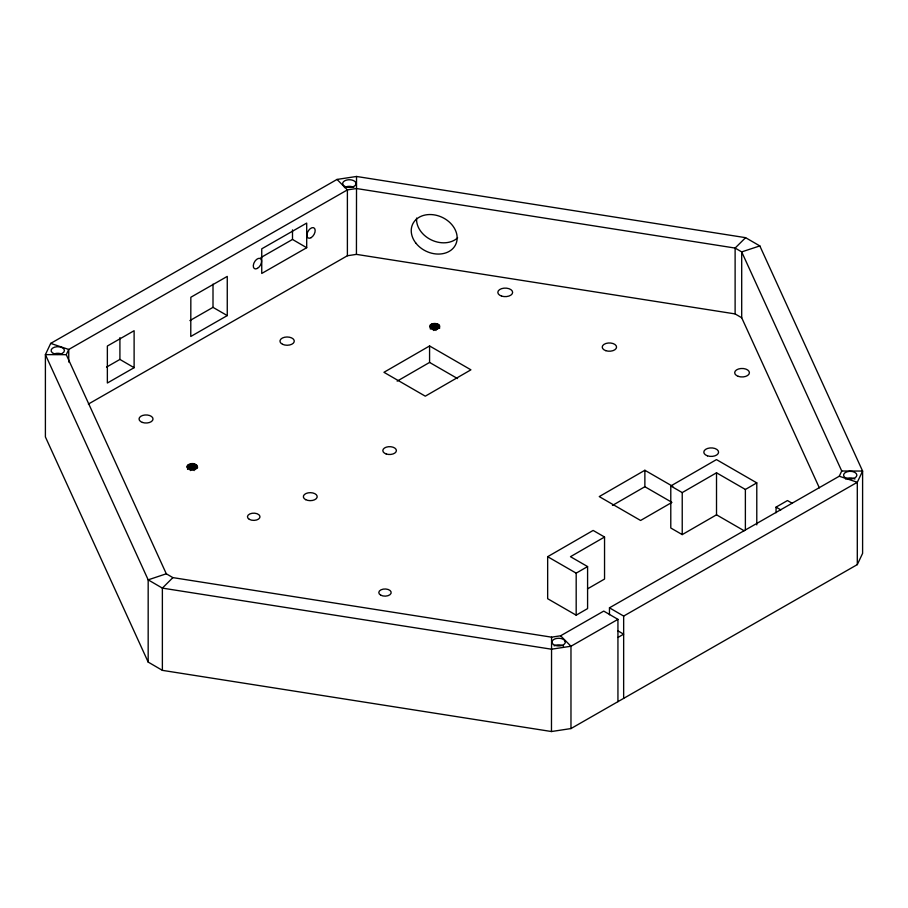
<?xml version="1.0" encoding="UTF-8"?>
<svg xmlns="http://www.w3.org/2000/svg" width="908" height="908" viewBox="0 0 908 908"><rect width="100%" height="100%" fill="white"/><g stroke="black" fill="none" stroke-linecap="round" stroke-linejoin="round"><path stroke-width="1.36" d="M192.927 470.378L192.927 463.511C172.77 469.186 209.986 472.035 192.927 463.511M194.198 470.571L194.198 463.716M195.345 469.584L195.345 464.09M196.276 468.744L196.276 464.624M196.934 468.029L196.934 465.282M617.939 701.68L617.939 619.358L603.741 611.095L560.611 635.782L551.565 637.166L172.883 577.613L166.3 573.788L66.273 354.676L68.736 349.466L347.389 189.897L356.435 188.523L735.117 248.066L741.7 251.902L841.727 471.002L839.264 476.223L609.461 607.815L623.66 616.078L623.648 698.388L570.973 728.568L551.474 731.53L162.373 670.354L148.174 662.08L45.4 436.941L45.4 354.631L50.7 343.394L337.027 179.432L356.526 176.47L745.593 237.669L759.826 245.92L862.6 471.059L862.6 553.369L857.3 564.606L623.648 698.388M356.526 176.47L356.435 254.376L735.117 313.918L741.7 317.755L819.356 487.857M551.565 637.166L551.474 731.53M430.358 324.973C427.906 329.513 436.714 330.625 439.086 327.879C441.538 323.339 432.73 322.226 430.358 324.973L430.358 329.082M172.883 577.613L162.373 588.112L162.373 670.354M745.593 237.669L735.117 248.066L735.117 313.918M429.575 345.959L383.948 372.303L425.296 396.172L470.923 369.828L429.575 345.959L429.575 362.428L397.159 381.144M672.839 486.404L644.873 470.265L599.246 496.597L640.594 520.477L671.807 502.453M612.446 505.438L644.873 486.722L671.625 502.169M604.546 537.025L570.474 556.695L587.59 566.569L587.59 608.587L576.183 615.181L547.66 598.712L547.66 556.695L593.14 530.442L604.546 537.025L604.546 579.043L587.51 588.883M744.174 530.783L716.514 514.813L682.226 534.608L670.785 528.002L670.785 485.973L716.469 459.596L756.784 482.874L756.784 524.892M670.785 485.973L682.226 492.59L716.514 472.796L745.377 489.457L756.784 482.874M547.66 556.695L576.183 573.152L587.59 566.569M776.056 512.736L776.056 507.129L787.463 500.546L792.219 503.293M617.939 637.461L623.637 634.17L617.735 630.731M260.914 257.543L292.501 239.451L306.7 247.714L261.742 273.456L261.742 248.826L306.7 223.084L306.7 247.714M106.531 367.093L119.913 359.432L134.112 367.695L107.36 383.017L107.36 346.027L134.112 330.716L134.112 367.695M189.897 320.592L213.005 307.358L227.261 315.587L227.261 276.395L190.839 297.256L190.771 336.482L227.261 315.587M88.371 404.071L347.389 255.75L356.435 254.376M617.939 619.358L570.973 646.246L551.474 649.209L162.373 588.112L148.174 579.849L45.4 354.631L66.273 354.676M623.66 616.078L857.3 482.284L862.6 471.059L841.727 471.002M166.3 573.788L148.174 579.849L148.174 662.08M759.826 245.92L741.7 251.902L741.7 317.755M839.264 476.223L857.3 482.284L857.3 564.606M50.7 343.394L68.736 349.466L68.736 362.076M776.056 507.129L780.812 509.876M429.575 362.428L457.541 378.568M337.027 179.432L347.389 189.897L347.389 255.75M560.611 635.782L570.973 646.246L570.973 728.568M189.204 464.09L189.204 469.584M188.274 464.624L188.274 468.744M187.616 465.282L187.616 469.402M745.377 489.457L745.377 530.079M716.514 472.796L716.514 514.813M682.226 492.59L682.226 534.608M644.873 470.265L644.873 486.722M609.461 607.815L609.461 614.773M576.183 573.152L576.183 615.181M439.586 325.677L439.586 328.412M439.086 324.973L439.086 327.709M438.292 324.372L438.292 328.48M437.247 323.906L437.247 329.388M436.022 323.611L436.022 330.478M434.716 323.509L434.716 330.376M433.422 323.611L433.422 330.478M432.197 323.906L432.197 329.388M431.152 324.372L431.152 328.48M292.501 229.872L292.501 239.451M213.005 284.136L213.005 307.358M191.611 463.511L191.622 470.378M190.339 463.716L190.351 470.571M119.913 337.651L119.913 359.432M457.632 237.828A23.79 18.739 25.3 0 1 431.277 239.905A23.79 18.739 25.3 0 1 416.602 218.068M554.152 645.86A6.651 3.836 0 0 1 563.55 646.087M845.518 479.015A6.651 3.836 0 0 1 854.927 479.015M344.416 187.581A6.651 3.836 0 0 1 353.814 187.32M53.073 354.404A6.651 3.836 0 0 1 62.482 354.404M565.151 641.264L564.549 640.322A6.651 3.836 0 0 0 556.366 638.494A6.651 3.836 0 0 0 552.166 642.943L552.768 643.885A6.651 3.836 0 0 0 560.951 645.713A6.651 3.836 0 0 0 565.151 641.264M355.993 183.393L355.686 182.406A6.651 3.836 0 0 0 348.161 179.795A6.651 3.836 0 0 0 342.691 183.768L343.008 184.744A6.651 3.836 0 0 0 350.522 187.366A6.651 3.836 0 0 0 355.993 183.393M142.408 422.436A6.992 4.041 0 0 0 153.021 419.065A6.992 4.041 0 0 0 142.658 415.444A6.992 4.041 0 0 0 142.408 422.436M501.522 296.065A7.4 4.268 0 0 0 512.634 292.376A7.4 4.268 0 0 0 501.556 288.665A7.4 4.268 0 0 0 501.522 296.065M249.325 519.353A6.265 3.621 0 0 0 259.79 517.685A6.265 3.621 0 0 0 252.061 513.281A6.265 3.621 0 0 0 249.325 519.353M305.644 499.638A6.935 4.007 0 0 0 317.051 497.482A6.935 4.007 0 0 0 308.107 492.862A6.935 4.007 0 0 0 305.644 499.638M707.457 455.839A7.389 4.268 0 0 0 718.58 452.195A7.389 4.268 0 0 0 707.548 448.45A7.389 4.268 0 0 0 707.457 455.839M380.724 595.16A6.197 3.587 0 0 0 391.019 593.401A6.197 3.587 0 0 0 383.233 589.122A6.197 3.587 0 0 0 380.724 595.16M738.283 376.366A7.355 4.245 0 0 0 749.406 372.779A7.355 4.245 0 0 0 738.454 369.011A7.355 4.245 0 0 0 738.283 376.366M282.581 344.314A7.151 4.131 0 0 0 294.181 341.794A7.151 4.131 0 0 0 284.59 337.254A7.151 4.131 0 0 0 282.581 344.314M386.184 453.966A6.799 3.927 0 0 0 396.399 450.595A6.799 3.927 0 0 0 386.229 447.179A6.799 3.927 0 0 0 386.184 453.966M605.772 350.658A7.162 4.131 0 0 0 616.555 347.117A7.162 4.131 0 0 0 605.863 343.496A7.162 4.131 0 0 0 605.772 350.658M415.898 243.151A23.79 18.739 25.3 0 0 455.362 245.16A23.79 18.739 25.3 0 0 431.334 214.572A23.79 18.739 25.3 0 0 415.898 243.151M311.024 237.703A5.845 3.394 -59.8 0 0 314.622 228.476A5.845 3.394 -59.8 0 0 307.426 232.596A5.845 3.394 -59.8 0 0 311.024 237.703M257.418 268.393A5.845 3.394 -59.8 0 0 261.016 259.177A5.845 3.394 -59.8 0 0 253.831 263.286A5.845 3.394 -59.8 0 0 257.418 268.393M54.446 353.87A6.651 3.836 0 0 0 64.434 350.533A6.651 3.836 0 0 0 54.446 347.208A6.651 3.836 0 0 0 54.446 353.87M846.892 478.471A6.651 3.836 0 0 0 856.88 475.145A6.651 3.836 0 0 0 846.892 471.82A6.651 3.836 0 0 0 846.892 478.471"/></g></svg>
